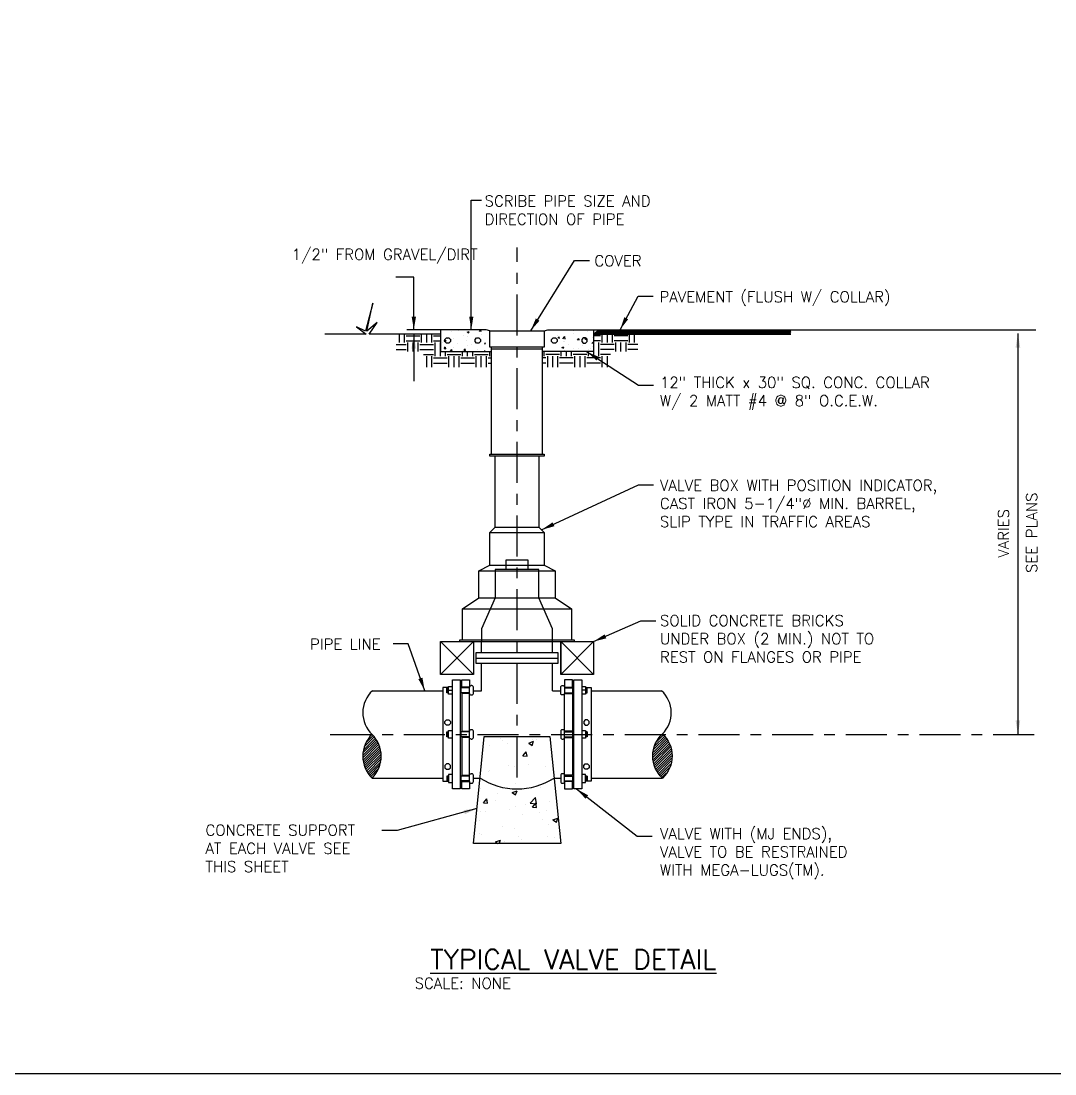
# Model space of a CAD drawing. Header units: inches. Extents: x 3.2 to 30, y 2.6 to 21.9.
# Drawn here: x 13.68 to 23.15, y 2.6 to 12.25 of the extents above; entities that cross this region are included whole.
import ezdxf
from ezdxf.enums import TextEntityAlignment as Align

# ---------------------------------------------------------------- set-up
doc = ezdxf.new("R2010")
doc.units = ezdxf.units.IN
doc.header["$MEASUREMENT"] = 0
doc.linetypes.add('CL4', pattern=[0.5625, 0.375, -0.0625, 0.0625, -0.0625])
for name, color, linetype in [('W-DETL-CENT', 1, 'CL4'), ('W-DETL-HEVY', 3, 'Continuous'), ('W-DETL-LITE', 1, 'Continuous'), ('W-DETL-MEDI', 2, 'Continuous'), ('W-TEXT-MISC-MEDI', 2, 'Continuous'), ('W-TEXT-MISC-XHVY', 4, 'Continuous')]:
    doc.layers.add(name, color=color, linetype=linetype)
doc.styles.add('10', font='ROMANS', dxfattribs={"height": 0.1})
doc.styles.add('12', font='ROMANS.shx', dxfattribs={"height": 0.12})
doc.styles.add('18', font='ROMANS.shx', dxfattribs={"height": 0.18})
doc.dimstyles.new('LEADER', dxfattribs={"dimtxt": 0.12, "dimasz": 0.12, "dimexe": 0.18, "dimexo": 0.0625, "dimgap": 0.09, "dimtad": 0, "dimtih": 1, "dimtoh": 1, "dimdec": 4, "dimzin": 0, "dimdsep": 46, "dimtxsty": '12', "dimcen": 0.09, "dimadec": 0, "dimazin": 0, "dimtfac": 1, "dimtdec": 4, "dimtofl": 0, "dimtmove": 0, "dimatfit": 3, "dimfxl": 1, "dimtolj": 1, "dimtzin": 0, "dimarcsym": 0})

# ---------------------------------------------------------------- blocks, each defined once
blk = doc.blocks.new('*X6')
at = {"color": 0}
for p, q in [((5.2694, 22.6402), (5.2694, 22.6402)), ((5.288, 22.5816), (5.288, 22.5816)), ((5.332, 22.6484), (5.332, 22.6484)), ((5.362, 22.6575), (5.3618, 22.6588)), ((5.3742, 22.6021), (5.3742, 22.6021)), ((5.4121, 22.6373), (5.4296, 22.644)), ((5.4163, 22.5992), (5.4163, 22.5992)), ((5.4245, 22.6289), (5.4296, 22.644)), ((5.5263, 22.6432), (5.5384, 22.6575)), ((5.5413, 22.6419), (5.5384, 22.6575)), ((5.5426, 22.6152), (5.5426, 22.6152)), ((5.1882, 22.5377), (5.1882, 22.5377)), ((5.202, 22.5567), (5.2195, 22.5634)), ((5.202, 22.5567), (5.2145, 22.5483)), ((5.2024, 22.4865), (5.2145, 22.5009)), ((5.2024, 22.4865), (5.2173, 22.4852)), ((5.2145, 22.5483), (5.2195, 22.5634)), ((5.2174, 22.4852), (5.2145, 22.5008)), ((5.2284, 22.5771), (5.2284, 22.5771)), ((5.269, 22.5657), (5.269, 22.5657)), ((5.2849, 22.4984), (5.2849, 22.4984)), ((5.3217, 22.5321), (5.3217, 22.5321)), ((5.3817, 22.4708), (5.3938, 22.4852)), ((5.3967, 22.4695), (5.3938, 22.4852)), ((5.4024, 22.56), (5.4024, 22.56)), ((5.4133, 22.516), (5.4133, 22.516)), ((5.4551, 22.5264), (5.4551, 22.5264)), ((5.5738, 22.5282), (5.5788, 22.5433)), ((5.2559, 22.4588), (5.2728, 22.4764)), ((5.2748, 22.4588), (5.2728, 22.4764)), ((5.3675, 22.4588), (5.3688, 22.4627)), ((5.3817, 22.4708), (5.3967, 22.4695)), ((5.5096, 22.4779), (5.5096, 22.4779)), ((5.5751, 22.4588), (5.5731, 22.4695))]:
    blk.add_line(p, q, dxfattribs=at)
blk = doc.blocks.new('*X2')
at = {"color": 0}
for p, q in [((14.3125, 7.6094), (14.3125, 7.6857)), ((14.3594, 7.6094), (14.3594, 7.6857)), ((14.375, 7.6719), (14.5, 7.6719)), ((14.375, 7.625), (14.5, 7.625)), ((14.5156, 7.6094), (14.5156, 7.6857)), ((14.5625, 7.6094), (14.5625, 7.6857)), ((14.6094, 7.6094), (14.6094, 7.6857)), ((14.625, 7.6719), (14.6902, 7.6719)), ((14.625, 7.625), (14.6902, 7.625)), ((14.282, 7.5938), (14.375, 7.5938)), ((14.282, 7.5469), (14.375, 7.5469)), ((14.3906, 7.5274), (14.3906, 7.6094)), ((14.4375, 7.5274), (14.4375, 7.6094)), ((14.4844, 7.5274), (14.4844, 7.6094)), ((14.5, 7.5938), (14.625, 7.5938)), ((14.5, 7.5469), (14.625, 7.5469)), ((14.6406, 7.4844), (14.6406, 7.6094)), ((14.6875, 7.4844), (14.6875, 7.6094)), ((14.7344, 7.4844), (14.7344, 7.5274)), ((14.8906, 7.4844), (14.8906, 7.5274)), ((14.9375, 7.4844), (14.9375, 7.5274)), ((14.9844, 7.4844), (14.9844, 7.5274)), ((15.1406, 7.4844), (15.1406, 7.5274)), ((14.5325, 7.5), (14.625, 7.5)), ((14.5625, 7.3846), (14.5625, 7.4844)), ((14.6094, 7.3846), (14.6094, 7.4844)), ((14.625, 7.4688), (14.75, 7.4688)), ((14.75, 7.5), (14.875, 7.5)), ((14.7656, 7.3846), (14.7656, 7.4844)), ((14.8125, 7.3846), (14.8125, 7.4844)), ((14.8594, 7.3846), (14.8594, 7.4844)), ((14.875, 7.4688), (15, 7.4688)), ((15, 7.5), (15.125, 7.5)), ((15.0156, 7.3846), (15.0156, 7.4844)), ((15.0625, 7.3846), (15.0625, 7.4844)), ((15.1094, 7.3846), (15.1094, 7.4844)), ((15.125, 7.4688), (15.1562, 7.4688)), ((14.625, 7.4219), (14.75, 7.4219)), ((14.875, 7.4219), (15, 7.4219)), ((15.125, 7.4219), (15.1562, 7.4219))]:
    blk.add_line(p, q, dxfattribs=at)
blk = doc.blocks.new('*X9')
at = {"color": 0}
for p, q in [((19.8184, 8.571), (19.9412, 8.6938)), ((19.8223, 8.597), (19.9321, 8.7068)), ((19.83, 8.6268), (19.9224, 8.7192)), ((19.8449, 8.6637), (19.912, 8.7309)), ((19.817, 8.5475), (19.9496, 8.6801)), ((19.8175, 8.5259), (19.9574, 8.6657)), ((19.8196, 8.5058), (19.9643, 8.6506)), ((19.8228, 8.487), (19.9705, 8.6347)), ((19.8272, 8.4693), (19.9759, 8.618)), ((19.8325, 8.4525), (19.9802, 8.6002)), ((19.8386, 8.4365), (19.9835, 8.5814)), ((19.8456, 8.4214), (19.9856, 8.5614)), ((19.8532, 8.407), (19.9862, 8.5399)), ((19.8616, 8.3932), (19.9849, 8.5165)), ((19.8707, 8.3802), (19.9811, 8.4906)), ((19.8804, 8.3678), (19.9736, 8.461)), ((19.8908, 8.3561), (19.9592, 8.4245))]:
    blk.add_line(p, q, dxfattribs=at)
blk = doc.blocks.new('*X1')
at = {"color": 0}
for p, q in [((15.2355, 2.5093), (15.2355, 2.5093)), ((15.3945, 2.5102), (15.3945, 2.5102)), ((15.1423, 2.4432), (15.1423, 2.4432)), ((15.2565, 2.4905), (15.2565, 2.4905)), ((15.2987, 2.4638), (15.2987, 2.4638)), ((15.4983, 2.4654), (15.5421, 2.4822)), ((15.4983, 2.4654), (15.5294, 2.4444)), ((15.5294, 2.4444), (15.5421, 2.4822)), ((15.5354, 2.495), (15.5354, 2.495)), ((15.5692, 2.4952), (15.5692, 2.4952)), ((15.4446, 2.349), (15.4747, 2.3849)), ((15.4446, 2.349), (15.482, 2.3458)), ((15.482, 2.3458), (15.4747, 2.3849)), ((15.7026, 2.3421), (15.7026, 2.3421)), ((15.066, 2.2581), (15.066, 2.2581)), ((15.313, 2.2615), (15.313, 2.2615)), ((15.371, 2.2485), (15.371, 2.2485)), ((15.3869, 2.3021), (15.3869, 2.3021)), ((15.4952, 2.2718), (15.4952, 2.2718)), ((15.6467, 2.2474), (15.6467, 2.2474)), ((15.1307, 2.2092), (15.1307, 2.2092)), ((15.1343, 2.2173), (15.1343, 2.2173)), ((15.695, 2.1341), (15.695, 2.1341)), ((15.0584, 2.05), (15.0584, 2.05)), ((15.3462, 2.0122), (15.39, 2.029)), ((15.3773, 1.9912), (15.39, 2.029)), ((15.3793, 2.0941), (15.3793, 2.0941)), ((15.6013, 2.054), (15.6013, 2.054)), ((15.083, 1.9181), (15.1132, 1.954)), ((15.1204, 1.9149), (15.1132, 1.954)), ((15.1913, 1.9421), (15.1913, 1.9421)), ((15.2066, 2.002), (15.2066, 2.002)), ((15.3462, 2.0122), (15.3773, 1.9912)), ((15.5114, 1.9159), (15.5601, 1.9666)), ((15.567, 1.9072), (15.5601, 1.9666)), ((15.0508, 1.842), (15.0508, 1.842)), ((15.083, 1.9181), (15.1204, 1.9149)), ((15.1049, 1.8363), (15.1049, 1.8363)), ((15.3231, 1.8581), (15.3231, 1.8581)), ((15.3717, 1.886), (15.3717, 1.886)), ((15.4694, 1.8989), (15.4694, 1.8989)), ((15.5114, 1.9159), (15.567, 1.9072)), ((15.525, 1.928), (15.525, 1.928)), ((15.5313, 1.8789), (15.5614, 1.9148)), ((15.5313, 1.8789), (15.5687, 1.8756)), ((15.5687, 1.8756), (15.5614, 1.9148)), ((15.6567, 1.844), (15.6567, 1.844)), ((15.6874, 1.926), (15.6874, 1.926)), ((15.0422, 1.7555), (15.0422, 1.7555)), ((15.4369, 1.8074), (15.4369, 1.8074)), ((15.5934, 1.828), (15.5934, 1.828)), ((15.6192, 1.7617), (15.6192, 1.7617)), ((15.7193, 1.7605), (15.7631, 1.7773)), ((15.7193, 1.7605), (15.7504, 1.7396)), ((15.7504, 1.7396), (15.7631, 1.7773)), ((15.2547, 1.6991), (15.2547, 1.6991)), ((15.3641, 1.6779), (15.3641, 1.6779)), ((15.6798, 1.7179), (15.6798, 1.7179)), ((15.0432, 1.6339), (15.0432, 1.6339)), ((15.067, 1.6244), (15.067, 1.6244)), ((15.1942, 1.559), (15.2379, 1.5758)), ((15.1942, 1.559), (15.2149, 1.5449)), ((15.2276, 1.5449), (15.2379, 1.5758)), ((15.2725, 1.5609), (15.2725, 1.5609)), ((15.4006, 1.6103), (15.4006, 1.6103)), ((15.4289, 1.5815), (15.4289, 1.5815)), ((15.6656, 1.6127), (15.6656, 1.6127)), ((15.7343, 1.5962), (15.7343, 1.5962))]:
    blk.add_line(p, q, dxfattribs=at)
blk = doc.blocks.new('*X10')
at = {"color": 0}
for p, q in [((22.477, 8.5779), (22.5965, 8.6975)), ((22.4817, 8.6048), (22.5873, 8.7103)), ((22.4909, 8.6361), (22.5774, 8.7225)), ((22.5093, 8.6765), (22.5668, 8.734)), ((22.475, 8.5538), (22.6051, 8.684)), ((22.475, 8.5317), (22.6131, 8.6698)), ((22.4766, 8.5113), (22.6202, 8.6549)), ((22.4796, 8.4921), (22.6267, 8.6392)), ((22.4836, 8.4741), (22.6322, 8.6227)), ((22.4887, 8.457), (22.6369, 8.6052)), ((22.4946, 8.4408), (22.6405, 8.5868)), ((22.5013, 8.4255), (22.6429, 8.5671)), ((22.5088, 8.4109), (22.644, 8.546)), ((22.517, 8.397), (22.6433, 8.5232)), ((22.5259, 8.3837), (22.6402, 8.4981)), ((22.5354, 8.3712), (22.6339, 8.4697)), ((22.5456, 8.3593), (22.622, 8.4357)), ((22.5564, 8.348), (22.5945, 8.3861))]:
    blk.add_line(p, q, dxfattribs=at)
blk = doc.blocks.new('*X3')
at = {"color": 0}
for p, q in [((16.0936, 7.6857), (16.1353, 7.7274)), ((16.1046, 7.6857), (16.1464, 7.7274)), ((16.1157, 7.6857), (16.1574, 7.7274)), ((16.1267, 7.6857), (16.1685, 7.7274)), ((16.1378, 7.6857), (16.1795, 7.7274)), ((16.1488, 7.6857), (16.1906, 7.7274)), ((16.1599, 7.6857), (16.2016, 7.7274)), ((16.1709, 7.6857), (16.2127, 7.7274)), ((16.182, 7.6857), (16.2237, 7.7274)), ((16.193, 7.6857), (16.2348, 7.7274)), ((16.2041, 7.6857), (16.2458, 7.7274)), ((16.2151, 7.6857), (16.2569, 7.7274)), ((16.2262, 7.6857), (16.2679, 7.7274)), ((16.2372, 7.6857), (16.279, 7.7274)), ((16.2483, 7.6857), (16.29, 7.7274)), ((16.2593, 7.6857), (16.3011, 7.7274)), ((16.2704, 7.6857), (16.3121, 7.7274)), ((16.2814, 7.6857), (16.3232, 7.7274)), ((16.2925, 7.6857), (16.3342, 7.7274)), ((16.3035, 7.6857), (16.3453, 7.7274)), ((16.3146, 7.6857), (16.3563, 7.7274)), ((16.3256, 7.6857), (16.3674, 7.7274)), ((16.3367, 7.6857), (16.3784, 7.7274)), ((16.3477, 7.6857), (16.3895, 7.7274)), ((16.3588, 7.6857), (16.4005, 7.7274)), ((16.3698, 7.6857), (16.4116, 7.7274)), ((16.3809, 7.6857), (16.4226, 7.7274)), ((16.3919, 7.6857), (16.4337, 7.7274)), ((16.403, 7.6857), (16.4447, 7.7274)), ((16.414, 7.6857), (16.4558, 7.7274)), ((16.4251, 7.6857), (16.4668, 7.7274)), ((16.4361, 7.6857), (16.4779, 7.7274)), ((16.4472, 7.6857), (16.4889, 7.7274)), ((16.4582, 7.6857), (16.5, 7.7274)), ((16.4692, 7.6857), (16.511, 7.7274)), ((16.4803, 7.6857), (16.522, 7.7274)), ((16.4913, 7.6857), (16.5331, 7.7274)), ((16.5024, 7.6857), (16.5441, 7.7274)), ((16.5134, 7.6857), (16.5552, 7.7274)), ((16.5245, 7.6857), (16.5662, 7.7274)), ((16.5355, 7.6857), (16.5773, 7.7274)), ((16.5466, 7.6857), (16.5883, 7.7274)), ((16.5576, 7.6857), (16.5994, 7.7274)), ((16.5687, 7.6857), (16.6104, 7.7274)), ((16.5797, 7.6857), (16.6215, 7.7274)), ((16.5908, 7.6857), (16.6325, 7.7274)), ((16.6018, 7.6857), (16.6436, 7.7274)), ((16.6129, 7.6857), (16.6546, 7.7274)), ((16.6239, 7.6857), (16.6657, 7.7274)), ((16.635, 7.6857), (16.6767, 7.7274)), ((16.646, 7.6857), (16.6878, 7.7274)), ((16.6571, 7.6857), (16.6988, 7.7274)), ((16.6681, 7.6857), (16.7099, 7.7274)), ((16.6792, 7.6857), (16.7209, 7.7274)), ((16.6902, 7.6857), (16.732, 7.7274)), ((16.7013, 7.6857), (16.743, 7.7274)), ((16.7123, 7.6857), (16.7541, 7.7274)), ((16.7234, 7.6857), (16.7651, 7.7274)), ((16.7344, 7.6857), (16.7762, 7.7274)), ((16.7455, 7.6857), (16.7872, 7.7274)), ((16.7565, 7.6857), (16.7983, 7.7274)), ((16.7676, 7.6857), (16.8093, 7.7274)), ((16.7786, 7.6857), (16.8204, 7.7274)), ((16.7897, 7.6857), (16.8314, 7.7274)), ((16.8007, 7.6857), (16.8425, 7.7274)), ((16.8118, 7.6857), (16.8535, 7.7274)), ((16.8228, 7.6857), (16.8646, 7.7274)), ((16.8338, 7.6857), (16.8756, 7.7274)), ((16.8449, 7.6857), (16.8867, 7.7274)), ((16.8559, 7.6857), (16.8977, 7.7274)), ((16.867, 7.6857), (16.9087, 7.7274)), ((16.878, 7.6857), (16.9198, 7.7274)), ((16.8891, 7.6857), (16.9308, 7.7274)), ((16.9001, 7.6857), (16.9419, 7.7274)), ((16.9112, 7.6857), (16.9529, 7.7274)), ((16.9222, 7.6857), (16.964, 7.7274)), ((16.9333, 7.6857), (16.975, 7.7274)), ((16.9443, 7.6857), (16.9861, 7.7274)), ((16.9554, 7.6857), (16.9971, 7.7274)), ((16.9664, 7.6857), (17.0082, 7.7274)), ((16.9775, 7.6857), (17.0192, 7.7274)), ((16.9885, 7.6857), (17.0303, 7.7274)), ((16.9996, 7.6857), (17.0413, 7.7274)), ((17.0106, 7.6857), (17.0524, 7.7274)), ((17.0217, 7.6857), (17.0634, 7.7274)), ((17.0327, 7.6857), (17.0745, 7.7274)), ((17.0438, 7.6857), (17.0855, 7.7274)), ((17.0548, 7.6857), (17.0966, 7.7274)), ((17.0659, 7.6857), (17.1076, 7.7274)), ((17.0769, 7.6857), (17.1187, 7.7274)), ((17.088, 7.6857), (17.1297, 7.7274)), ((17.099, 7.6857), (17.1408, 7.7274)), ((17.1101, 7.6857), (17.1518, 7.7274)), ((17.1211, 7.6857), (17.1629, 7.7274)), ((17.1322, 7.6857), (17.1739, 7.7274)), ((17.1432, 7.6857), (17.185, 7.7274)), ((17.1543, 7.6857), (17.196, 7.7274)), ((17.1653, 7.6857), (17.2071, 7.7274)), ((17.1764, 7.6857), (17.2181, 7.7274)), ((17.1874, 7.6857), (17.2292, 7.7274)), ((17.1985, 7.6857), (17.2402, 7.7274)), ((17.2095, 7.6857), (17.2513, 7.7274)), ((17.2205, 7.6857), (17.2623, 7.7274)), ((17.2316, 7.6857), (17.2733, 7.7274)), ((17.2426, 7.6857), (17.2844, 7.7274)), ((17.2537, 7.6857), (17.2954, 7.7274)), ((17.2647, 7.6857), (17.3065, 7.7274)), ((17.2758, 7.6857), (17.3175, 7.7274)), ((17.2868, 7.6857), (17.3286, 7.7274)), ((17.2979, 7.6857), (17.3396, 7.7274)), ((17.3089, 7.6857), (17.3507, 7.7274)), ((17.32, 7.6857), (17.3617, 7.7274)), ((17.331, 7.6857), (17.3728, 7.7274)), ((17.3421, 7.6857), (17.3838, 7.7274)), ((17.3531, 7.6857), (17.3949, 7.7274)), ((17.3642, 7.6857), (17.4059, 7.7274)), ((17.3752, 7.6857), (17.417, 7.7274)), ((17.3863, 7.6857), (17.428, 7.7274)), ((17.3973, 7.6857), (17.4391, 7.7274)), ((17.4084, 7.6857), (17.4501, 7.7274)), ((17.4194, 7.6857), (17.4612, 7.7274)), ((17.4305, 7.6857), (17.4722, 7.7274)), ((17.4415, 7.6857), (17.4833, 7.7274)), ((17.4526, 7.6857), (17.4943, 7.7274)), ((17.4636, 7.6857), (17.5054, 7.7274)), ((17.4747, 7.6857), (17.5164, 7.7274)), ((17.4857, 7.6857), (17.5275, 7.7274)), ((17.4968, 7.6857), (17.5385, 7.7274)), ((17.5078, 7.6857), (17.5496, 7.7274)), ((17.5189, 7.6857), (17.5606, 7.7274)), ((17.5299, 7.6857), (17.5717, 7.7274)), ((17.541, 7.6857), (17.5827, 7.7274)), ((17.552, 7.6857), (17.5938, 7.7274)), ((17.5631, 7.6857), (17.6048, 7.7274)), ((17.5741, 7.6857), (17.6159, 7.7274)), ((17.5852, 7.6857), (17.6269, 7.7274)), ((17.5962, 7.6857), (17.638, 7.7274)), ((17.6072, 7.6857), (17.649, 7.7274)), ((17.6183, 7.6857), (17.66, 7.7274)), ((17.6293, 7.6857), (17.6711, 7.7274)), ((17.6404, 7.6857), (17.6821, 7.7274)), ((17.6514, 7.6857), (17.6932, 7.7274)), ((17.6625, 7.6857), (17.7042, 7.7274)), ((17.6735, 7.6857), (17.7153, 7.7274)), ((17.6846, 7.6857), (17.7263, 7.7274)), ((17.6956, 7.6857), (17.7374, 7.7274)), ((17.7067, 7.6857), (17.7484, 7.7274)), ((17.7177, 7.6857), (17.7595, 7.7274)), ((17.7288, 7.6857), (17.7705, 7.7274)), ((17.7398, 7.6857), (17.7816, 7.7274)), ((17.7509, 7.6857), (17.7926, 7.7274)), ((17.7619, 7.6857), (17.8037, 7.7274)), ((17.773, 7.6857), (17.8147, 7.7274)), ((17.784, 7.6857), (17.8258, 7.7274)), ((17.7951, 7.6857), (17.8368, 7.7274)), ((17.8061, 7.6857), (17.8479, 7.7274)), ((17.8172, 7.6857), (17.8589, 7.7274)), ((17.8282, 7.6857), (17.87, 7.7274)), ((17.8393, 7.6857), (17.881, 7.7274)), ((17.8503, 7.6857), (17.8921, 7.7274)), ((17.8614, 7.6857), (17.9, 7.7243)), ((17.8724, 7.6857), (17.9, 7.7133)), ((17.8835, 7.6857), (17.9, 7.7022)), ((17.8945, 7.6857), (17.9, 7.6912))]:
    blk.add_line(p, q, dxfattribs=at)
blk = doc.blocks.new('*X7')
at = {"color": 0}
for p, q in [((6.2386, 22.6031), (6.2386, 22.6031)), ((6.2436, 22.5804), (6.2557, 22.5948)), ((6.2518, 22.6539), (6.2518, 22.6539)), ((6.2586, 22.5791), (6.2557, 22.5948)), ((6.2874, 22.5755), (6.3069, 22.5958)), ((6.3096, 22.572), (6.3069, 22.5958)), ((6.3844, 22.6281), (6.3844, 22.6281)), ((6.3853, 22.6483), (6.3853, 22.6483)), ((6.4384, 22.6554), (6.4384, 22.6554)), ((6.4899, 22.5772), (6.5074, 22.5839)), ((6.5024, 22.5688), (6.5075, 22.5839)), ((6.5187, 22.6427), (6.5187, 22.6427)), ((6.5302, 22.6531), (6.5302, 22.6531)), ((6.5637, 22.5898), (6.5637, 22.5898)), ((6.2799, 22.4966), (6.2974, 22.5033)), ((6.2923, 22.4882), (6.2974, 22.5033)), ((6.2985, 22.5482), (6.2985, 22.5482)), ((6.3055, 22.5535), (6.3055, 22.5535)), ((6.3366, 22.5206), (6.3366, 22.5206)), ((6.3893, 22.487), (6.3893, 22.487)), ((6.4229, 22.5647), (6.435, 22.5791)), ((6.4323, 22.489), (6.4323, 22.489)), ((6.4379, 22.5634), (6.435, 22.5791)), ((6.4353, 22.5722), (6.4353, 22.5722)), ((6.4443, 22.5732), (6.4443, 22.5732)), ((6.4701, 22.5149), (6.4701, 22.5149)), ((6.4899, 22.5772), (6.5024, 22.5688)), ((6.5398, 22.4857), (6.5398, 22.4857)), ((6.5542, 22.5341), (6.569, 22.5496)), ((6.5607, 22.5066), (6.5607, 22.5066)), ((6.3025, 22.4702), (6.3025, 22.4702)), ((6.394, 22.4607), (6.394, 22.4607)), ((6.5228, 22.4813), (6.5228, 22.4813))]:
    blk.add_line(p, q, dxfattribs=at)

msp = doc.modelspace()

# ---------------------------------------------------------------- linework, layer by layer
at = {"layer": 'DEFPOINTS'}
msp.add_lwpolyline([(3.1698, 21.9003), (30.0048, 21.9003), (30.0048, 2.6009), (3.1698, 2.6009)], close=True, dxfattribs=at)
at = {"layer": 'W-DETL-CENT'}
for p, q in [((18.2221, 5.3183), (18.2221, 10.1758)), ((16.5105, 5.713), (22.976, 5.713))]:
    msp.add_line(p, q, dxfattribs=at)
at = {"layer": 'W-DETL-HEVY'}
for p, q in [((17.988, 8.2806), (17.988, 9.263)), ((17.988, 9.2454), (18.4561, 9.2454)), ((18.4561, 8.2806), (18.4561, 9.263)), ((17.8971, 6.463), (17.8971, 6.563)), ((18.5471, 6.463), (18.5471, 6.563)), ((17.8971, 6.113), (17.8971, 6.363)), ((18.5471, 6.113), (18.5471, 6.363)), ((16.8971, 6.113), (17.5435, 6.113)), ((17.8221, 6.113), (17.8846, 6.113)), ((17.8221, 6.113), (17.8971, 6.113)), ((18.5471, 6.113), (18.6221, 6.113)), ((18.9006, 6.113), (19.5471, 6.113)), ((16.8932, 5.313), (17.5435, 5.313)), ((17.8221, 5.313), (17.8833, 5.313)), ((18.5608, 5.313), (18.6221, 5.313)), ((18.9006, 5.313), (19.5548, 5.313))]:
    msp.add_line(p, q, dxfattribs=at)
for points in [[(18.4721, 9.263), (17.9721, 9.263), (17.9721, 9.413), (18.4721, 9.413)], [(17.8221, 4.713), (17.9221, 5.693), (18.5221, 5.693), (18.6221, 4.713)]]:
    msp.add_lwpolyline(points, close=True, dxfattribs=at)
for points in [[(17.7221, 6.5806), (17.7221, 6.863), (17.8721, 6.963), (17.8721, 7.213), (17.9721, 7.263), (17.9721, 7.563), (18.0221, 7.613), (18.0221, 8.263)], [(18.4221, 8.263), (18.4221, 7.613), (18.4721, 7.563), (18.4721, 7.263), (18.5721, 7.213), (18.5721, 6.963), (18.7221, 6.863), (18.7221, 6.5806)]]:
    msp.add_lwpolyline(points, dxfattribs=at)
at = {"layer": 'W-DETL-LITE'}
for p, q in [((17.5221, 9.4212), (17.2128, 9.4212)), ((18.9221, 9.3795), (20.7319, 9.3795))]:
    msp.add_line(p, q, dxfattribs=at)
for points in [[(17.5221, 9.3795), (16.8667, 9.3795), (16.9403, 9.4883), (16.8458, 9.407), (16.8996, 9.6663), (16.8326, 9.407), (16.7513, 9.4476), (16.8392, 9.3795), (16.4591, 9.3795)], [(18.1221, 7.2229), (18.1221, 7.313), (18.3221, 7.313), (18.3221, 7.2229)], [(18.5471, 6.563), (18.5471, 6.6806), (18.4221, 6.963), (18.4221, 7.2229), (18.0221, 7.2229), (18.0221, 6.963), (17.8971, 6.6806), (17.8971, 6.563)]]:
    msp.add_lwpolyline(points, dxfattribs=at)
msp.add_arc((18.2221, 5.8369), 0.6238, 237.10883, 302.89117, dxfattribs=at)
at = {"layer": 'W-DETL-MEDI'}
for p, q in [((18.9221, 9.4212), (22.976, 9.4212)), ((17.9721, 7.563), (18.4721, 7.563)), ((18.0221, 7.613), (18.4221, 7.613)), ((17.9721, 7.263), (18.4721, 7.263)), ((17.8721, 7.213), (18.5721, 7.213)), ((17.8721, 6.963), (18.5721, 6.963)), ((17.7221, 6.863), (18.7221, 6.863)), ((17.5221, 6.563), (17.8221, 6.263)), ((17.5221, 6.263), (17.8221, 6.563)), ((17.8221, 6.563), (18.6221, 6.563)), ((17.8221, 6.563), (17.8221, 6.263)), ((18.9221, 6.563), (18.6221, 6.263)), ((18.9221, 6.263), (18.6221, 6.563)), ((18.6221, 6.563), (18.6221, 6.263)), ((17.8471, 6.413), (18.5971, 6.413)), ((17.5935, 6.1169), (17.6292, 6.1169)), ((17.7863, 6.1393), (17.7006, 6.1393)), ((17.7863, 6.0946), (17.7006, 6.0946)), ((18.6578, 6.1393), (18.7435, 6.1393)), ((18.6578, 6.0946), (18.7435, 6.0946)), ((18.8506, 6.1169), (18.8149, 6.1169)), ((17.7863, 5.7353), (17.7006, 5.7353)), ((18.6578, 5.7353), (18.7435, 5.7353)), ((18.864, 5.7353), (18.8506, 5.7353)), ((18.864, 5.7353), (18.864, 5.6907)), ((17.7863, 5.6907), (17.7006, 5.6907)), ((18.6578, 5.6907), (18.7435, 5.6907)), ((18.864, 5.6907), (18.8506, 5.6907)), ((17.7863, 5.3314), (17.7006, 5.3314)), ((18.6578, 5.3314), (18.7435, 5.3314)), ((18.864, 5.3314), (18.8506, 5.3314)), ((18.864, 5.3314), (18.864, 5.2868)), ((17.7863, 5.2868), (17.7006, 5.2868)), ((18.6578, 5.2868), (18.7435, 5.2868)), ((18.864, 5.2868), (18.8506, 5.2868))]:
    msp.add_line(p, q, dxfattribs=at)
at = {"layer": 'W-DETL-MEDI', "color": 7}
for p, q in [((17.5837, 6.0946), (17.5837, 6.1393)), ((17.5872, 6.0946), (17.5872, 6.1393)), ((17.5908, 6.0946), (17.5908, 6.1393)), ((17.7042, 6.0946), (17.7042, 6.1393)), ((17.7078, 6.0946), (17.7078, 6.1393)), ((17.7113, 6.0946), (17.7113, 6.1393)), ((18.7328, 6.0946), (18.7328, 6.1393)), ((18.7363, 6.0946), (18.7363, 6.1393)), ((18.7399, 6.0946), (18.7399, 6.1393)), ((18.8533, 6.0946), (18.8533, 6.1393)), ((18.8569, 6.0946), (18.8569, 6.1393)), ((18.8605, 6.0946), (18.8605, 6.1393)), ((17.5837, 5.7353), (17.5837, 5.6907)), ((17.5872, 5.7353), (17.5872, 5.6907)), ((17.5908, 5.7353), (17.5908, 5.6907)), ((17.7042, 5.6907), (17.7042, 5.7353)), ((17.7078, 5.6907), (17.7078, 5.7353)), ((17.7113, 5.6907), (17.7113, 5.7353)), ((18.7328, 5.6907), (18.7328, 5.7353)), ((18.7363, 5.6907), (18.7363, 5.7353)), ((18.7399, 5.6907), (18.7399, 5.7353)), ((18.8533, 5.7353), (18.8533, 5.6907)), ((18.8569, 5.7353), (18.8569, 5.6907)), ((18.8605, 5.7353), (18.8605, 5.6907)), ((17.5837, 5.3314), (17.5837, 5.2868)), ((17.5872, 5.3314), (17.5872, 5.2868)), ((17.5908, 5.3314), (17.5908, 5.2868)), ((17.7042, 5.2868), (17.7042, 5.3314)), ((17.7078, 5.2868), (17.7078, 5.3314)), ((17.7113, 5.2868), (17.7113, 5.3314)), ((18.7328, 5.2868), (18.7328, 5.3314)), ((18.7363, 5.2868), (18.7363, 5.3314)), ((18.7399, 5.2868), (18.7399, 5.3314)), ((18.8533, 5.3314), (18.8533, 5.2868)), ((18.8569, 5.3314), (18.8569, 5.2868)), ((18.8605, 5.3314), (18.8605, 5.2868))]:
    msp.add_line(p, q, dxfattribs=at)
at = {"layer": 'W-DETL-MEDI'}
for points in [[(17.9721, 9.413), (17.939, 9.4212), (17.5221, 9.4212), (17.5221, 9.2212), (17.988, 9.2212)], [(18.4721, 9.413), (18.5051, 9.4212), (18.9221, 9.4212), (18.9221, 9.2212), (18.4561, 9.2212)], [(17.6971, 6.563), (17.6971, 6.5806), (18.7471, 6.5806), (18.7471, 6.563)], [(17.5935, 6.1416), (17.5435, 6.1416), (17.5435, 5.2844), (17.5935, 5.2844)], [(17.5935, 6.0946), (17.5801, 6.0946), (17.5801, 6.1393), (17.5935, 6.1393)], [(17.6292, 6.0812), (17.5935, 6.0812), (17.5935, 6.1527), (17.6292, 6.1527)], [(18.8149, 6.1527), (18.8506, 6.1527), (18.8506, 6.0812), (18.8149, 6.0812)], [(18.8506, 6.1416), (18.9006, 6.1416), (18.9006, 5.2844), (18.8506, 5.2844)], [(18.8506, 6.0946), (18.864, 6.0946), (18.864, 6.1393), (18.8506, 6.1393)], [(17.5935, 5.6907), (17.5801, 5.6907), (17.5801, 5.7353), (17.5935, 5.7353)], [(17.6292, 5.6773), (17.5935, 5.6773), (17.5935, 5.7487), (17.6292, 5.7487)], [(18.8149, 5.7487), (18.8506, 5.7487), (18.8506, 5.6773), (18.8149, 5.6773)], [(17.5935, 5.3314), (17.5801, 5.3314), (17.5801, 5.2868), (17.5935, 5.2868)], [(17.6292, 5.3448), (17.5935, 5.3448), (17.5935, 5.2734), (17.6292, 5.2734)], [(18.8149, 5.2734), (18.8506, 5.2734), (18.8506, 5.3448), (18.8149, 5.3448)]]:
    msp.add_lwpolyline(points, dxfattribs=at)
for points in [[(17.5761, 9.3473), (17.5966, 9.3473), (17.611, 9.3328), (17.611, 9.3124), (17.5966, 9.2979), (17.5761, 9.2979), (17.5617, 9.3124), (17.5617, 9.3328)], [(17.8514, 9.3473), (17.8718, 9.3473), (17.8863, 9.3328), (17.8863, 9.3124), (17.8718, 9.2979), (17.8514, 9.2979), (17.8369, 9.3124), (17.8369, 9.3328)], [(18.5537, 9.3473), (18.5742, 9.3473), (18.5886, 9.3328), (18.5886, 9.3124), (18.5742, 9.2979), (18.5537, 9.2979), (18.5393, 9.3124), (18.5393, 9.3328)], [(18.829, 9.3473), (18.8145, 9.3328), (18.8145, 9.3124), (18.829, 9.2979), (18.8494, 9.2979), (18.8639, 9.3124), (18.8639, 9.3328), (18.8494, 9.3473)], [(17.9721, 8.263), (17.9721, 8.2806), (18.4721, 8.2806), (18.4721, 8.263)], [(17.8221, 6.263), (17.5221, 6.263), (17.5221, 6.563), (17.8221, 6.563)], [(18.6221, 6.563), (18.9221, 6.563), (18.9221, 6.263), (18.6221, 6.263)], [(18.5971, 6.363), (17.8471, 6.363), (17.8471, 6.463), (18.5971, 6.463)], [(17.7006, 6.213), (17.7006, 5.213), (17.6292, 5.213), (17.6292, 6.213)], [(17.7863, 6.213), (17.7863, 6.1464), (17.7149, 6.1464), (17.7149, 6.213)], [(18.6578, 6.213), (18.6578, 6.1464), (18.7292, 6.1464), (18.7292, 6.213)], [(18.7435, 5.213), (18.7435, 6.213), (18.8149, 6.213), (18.8149, 5.213)], [(17.7863, 5.7425), (17.7863, 6.0875), (17.7149, 6.0875), (17.7149, 5.7425)], [(18.6578, 5.7425), (18.6578, 6.0875), (18.7292, 6.0875), (18.7292, 5.7425)], [(17.5761, 5.8465), (17.5966, 5.8465), (17.611, 5.832), (17.611, 5.8116), (17.5966, 5.7971), (17.5761, 5.7971), (17.5617, 5.8116), (17.5617, 5.832)], [(18.8476, 5.7971), (18.868, 5.7971), (18.8825, 5.8116), (18.8825, 5.832), (18.868, 5.8465), (18.8476, 5.8465), (18.8331, 5.832), (18.8331, 5.8116)], [(17.7863, 5.6836), (17.7149, 5.6836), (17.7149, 5.3386), (17.7863, 5.3386)], [(18.6578, 5.3386), (18.6578, 5.6836), (18.7292, 5.6836), (18.7292, 5.3386)], [(17.5617, 5.4281), (17.5617, 5.4077), (17.5761, 5.3932), (17.5966, 5.3932), (17.611, 5.4077), (17.611, 5.4281), (17.5966, 5.4426), (17.5761, 5.4426)], [(18.8476, 5.4426), (18.868, 5.4426), (18.8825, 5.4281), (18.8825, 5.4077), (18.868, 5.3932), (18.8476, 5.3932), (18.8331, 5.4077), (18.8331, 5.4281)], [(17.7149, 5.213), (17.7149, 5.2796), (17.7863, 5.2796), (17.7863, 5.213)], [(18.6578, 5.213), (18.7292, 5.213), (18.7292, 5.2796), (18.6578, 5.2796)]]:
    msp.add_lwpolyline(points, close=True, dxfattribs=at)
for points in [[(17.7863, 6.0884, 0.414214), (17.8006, 6.0741), (17.8078, 6.0741, 0.414214), (17.8221, 6.0884), (17.8221, 6.1455, 0.414214), (17.8078, 6.1598), (17.8006, 6.1598)], [(17.7863, 6.0884), (17.7863, 6.1455, -0.414214), (17.8006, 6.1598)], [(19.5548, 5.7167, -0.438591), (19.5548, 5.313, -0.438206), (19.5548, 5.7167, 0.426959), (19.5471, 6.113)], [(17.8006, 5.6702), (17.8078, 5.6702, 0.414214), (17.8221, 5.6844), (17.8221, 5.7416, 0.414214), (17.8078, 5.7559), (17.8006, 5.7559, 0.414214), (17.7863, 5.7416)], [(17.8006, 5.6702, -0.414214), (17.7863, 5.6844), (17.7863, 5.7416)], [(17.7863, 5.2805, 0.414214), (17.8006, 5.2662), (17.8078, 5.2662, 0.414214), (17.8221, 5.2805), (17.8221, 5.3377, 0.414214), (17.8078, 5.352), (17.8006, 5.352)], [(17.7863, 5.2805), (17.7863, 5.3377, -0.414214), (17.8006, 5.352)]]:
    msp.add_lwpolyline(points, format="xyb", dxfattribs=at)
for points in [[(18.6363, 6.0741, -0.414214), (18.6221, 6.0884), (18.6221, 6.1455, -0.414214), (18.6363, 6.1598), (18.6435, 6.1598, -0.414214), (18.6578, 6.1455), (18.6578, 6.0884, -0.414214), (18.6435, 6.0741)], [(18.6578, 5.6844), (18.6578, 5.7416, 0.414214), (18.6435, 5.7559), (18.6363, 5.7559, 0.414214), (18.6221, 5.7416), (18.6221, 5.6844, 0.414214), (18.6363, 5.6702), (18.6435, 5.6702, 0.414214)], [(18.6363, 5.2662), (18.6435, 5.2662, 0.414214), (18.6578, 5.2805), (18.6578, 5.3377, 0.414214), (18.6435, 5.352), (18.6363, 5.352, 0.414214), (18.6221, 5.3377), (18.6221, 5.2805, 0.414214)]]:
    msp.add_lwpolyline(points, format="xyb", close=True, dxfattribs=at)
for centre, radius, start, end in [((17.083, 5.9112), 0.2744, 132.64716, 226.24033), ((17.0872, 5.513), 0.2787, 134.13752, 225.86248), ((16.6991, 5.513), 0.2787, 314.13752, 45.86248)]:
    msp.add_arc(centre, radius, start, end, dxfattribs=at)
at = {"layer": 'W-TEXT-MISC-MEDI'}
for p, q in [((17.2763, 9.3795), (17.2763, 8.9499)), ((22.8124, 9.388), (22.8124, 5.713))]:
    msp.add_line(p, q, dxfattribs=at)
for points in [[(17.2546, 9.2495), (17.298, 9.2495), (17.2763, 9.3795)], [(22.7907, 9.258), (22.834, 9.258), (22.8124, 9.388)], [(22.7907, 5.843), (22.834, 5.843), (22.8124, 5.713)]]:
    msp.add_solid(points, dxfattribs=at)

# ---------------------------------------------------------------- block references
at = {"layer": 'W-DETL-LITE'}
for name, p in [('*X2', (2.8319, 1.6938)), ('*X6', (12.353, -13.2375)), ('*X7', (12.353, -13.2375)), ('*X3', (2.8319, 1.6938)), ('*X1', (2.8319, 3.1681))]:
    msp.add_blockref(name, p, dxfattribs=at)
at = {"layer": 'W-DETL-LITE', "xscale": -1}
msp.add_blockref('*X2', (33.6122, 1.6938), dxfattribs=at)
at = {"layer": 'W-DETL-MEDI'}
for name, p in [('*X9', (-3.0084, -3.0284)), ('*X10', (-3.0054, -3.0284))]:
    msp.add_blockref(name, p, dxfattribs=at)

# ---------------------------------------------------------------- texts
at = {"layer": 'W-TEXT-MISC-MEDI', "style": '10'}
for s, p in [('COVER', (18.9304, 10.0032)), ('PAVEMENT (FLUSH W/ COLLAR)', (19.5277, 9.6729)), ('PIPE LINE', (16.325, 6.4896)), ('SCALE: NONE', (17.2833, 3.3822))]:
    msp.add_text(s, height=0.1, dxfattribs=at).set_placement(p)
for s, p in [('SEE PLANS', (22.9884, 7.561)), ('VARIES', (22.7299, 7.5553))]:
    msp.add_text(s, height=0.1, rotation=90, dxfattribs=at).set_placement(p, align=Align.CENTER)
at = {"layer": 'W-TEXT-MISC-MEDI', "char_height": 0.1, "attachment_point": 1, "style": '10'}
for s, insert, width in [('SCRIBE PIPE SIZE AND DIRECTION OF PIPE', (17.9252, 10.6509), 1.826617), ('1/2" FROM GRAVEL/DIRT', (16.158, 10.1618), 1.895238), ('12" THICK x 30" SQ. CONC. COLLAR W/ 2 MATT #4 @ 8" O.C.E.W.', (19.5321, 8.9884), 2.847619), ('VALVE BOX WITH POSITION INDICATOR, CAST IRON 5-1/4"%%C MIN. BARREL, SLIP TYPE IN TRAFFIC AREAS', (19.5321, 8.0454), 2.895238), ('SOLID CONCRETE BRICKS UNDER BOX (2 MIN.) NOT TO REST ON FLANGES OR PIPE', (19.5321, 6.8059), 2.328382), ('CONCRETE SUPPORT AT EACH VALVE SEE THIS SHEET', (15.3667, 4.8847), 1.538095), ('VALVE WITH (MJ ENDS), VALVE TO BE RESTRAINED WITH MEGA-LUGS(TM).', (19.5321, 4.8526), 1.961905)]:
    msp.add_mtext(s, dxfattribs=dict(at, insert=insert, width=width))
at = {"layer": 'W-TEXT-MISC-XHVY', "style": '18'}
msp.add_text('%%UTYPICAL VALVE DETAIL', height=0.18, dxfattribs=at).set_placement((18.7381, 3.5617), align=Align.CENTER)

# ---------------------------------------------------------------- leaders
at = {"layer": 'W-TEXT-MISC-MEDI'}
for points in [[(17.8027, 9.4227), (17.8027, 10.6104), (17.8949, 10.6104)], [(18.3475, 9.413), (18.749, 10.0553), (18.8873, 10.0553)], [(17.2763, 9.4212), (17.2763, 9.9023), (17.1125, 9.9023)], [(19.1661, 9.4212), (19.331, 9.7283), (19.4693, 9.7283)], [(18.8595, 9.2212), (19.3343, 8.9143), (19.4726, 8.9143)], [(18.4471, 7.588), (19.3343, 7.9998), (19.4726, 7.9998)], [(18.9221, 6.563), (19.3552, 6.7537), (19.4935, 6.7537)], [(17.3763, 6.113), (17.2251, 6.5422), (17.0868, 6.5422)], [(18.7672, 5.213), (19.3217, 4.7792), (19.46, 4.7792)], [(17.8546, 5.0322), (17.1224, 4.8307), (16.9841, 4.8307)]]:
    msp.add_leader(points, dimstyle='LEADER', dxfattribs=at)

doc.saveas('drawing.dxf')
